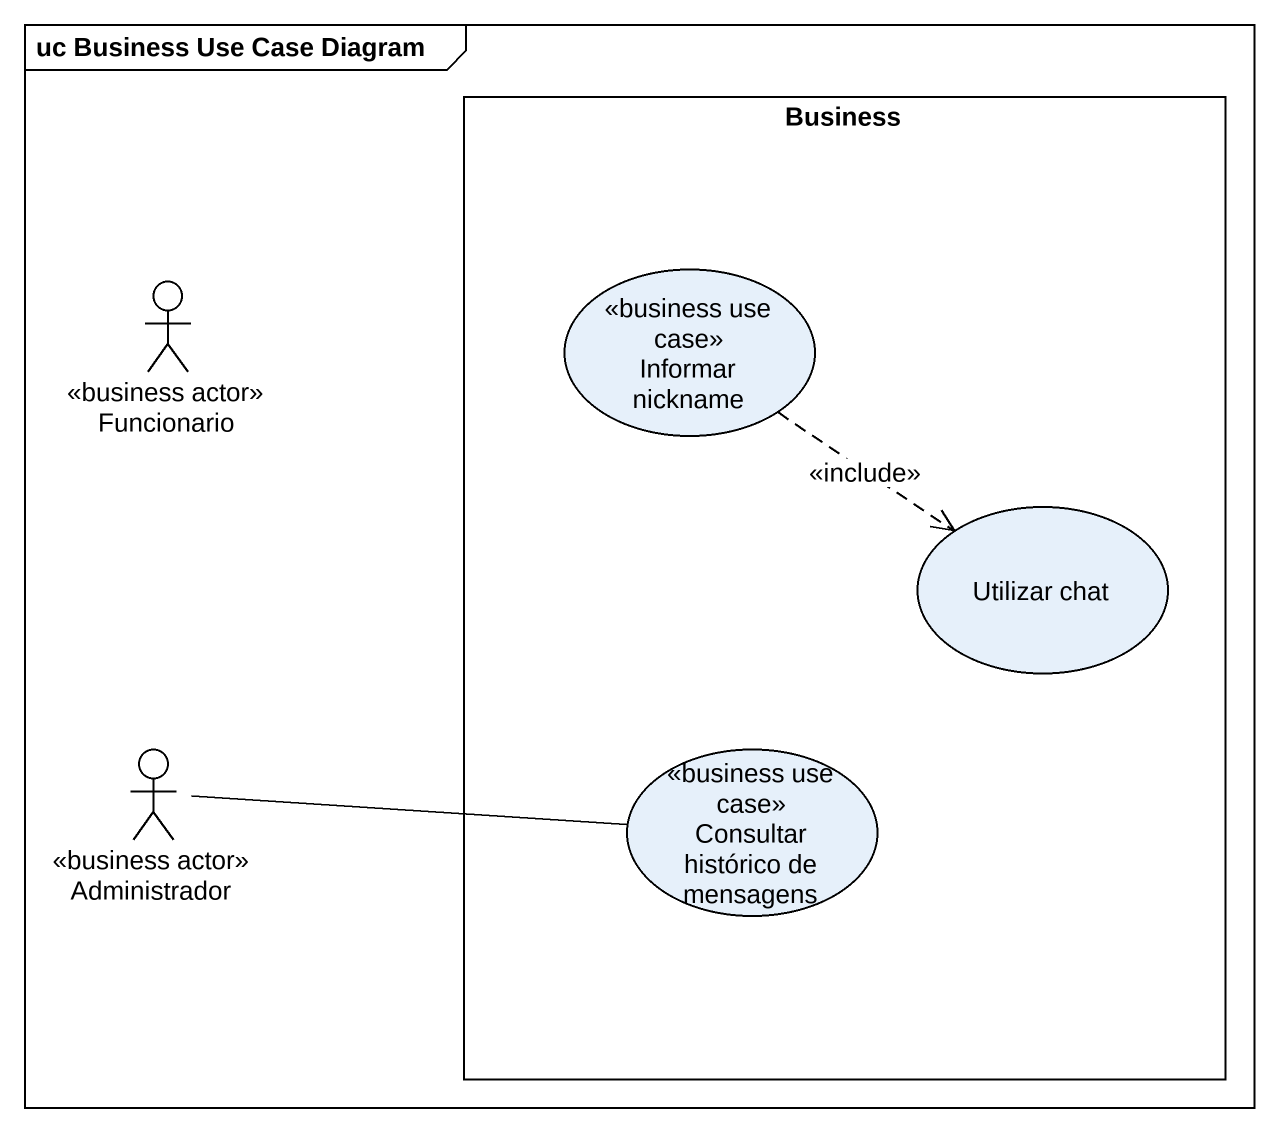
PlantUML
@startuml
mainframe uc Business Use Case Diagram
rectangle Business {
  usecase "Informar nickname" as Informar_nickname <<business use case>>
  usecase "Utilizar chat" as Utilizar_chat
  usecase "Consultar histórico de mensagens" as Consultar_histórico_de <<business use case>>
}
actor Funcionario <<business actor>>
actor Administrador <<business actor>>
Informar_nickname ..> Utilizar_chat : <<include>>
Administrador -right- Consultar_histórico_de
@enduml
